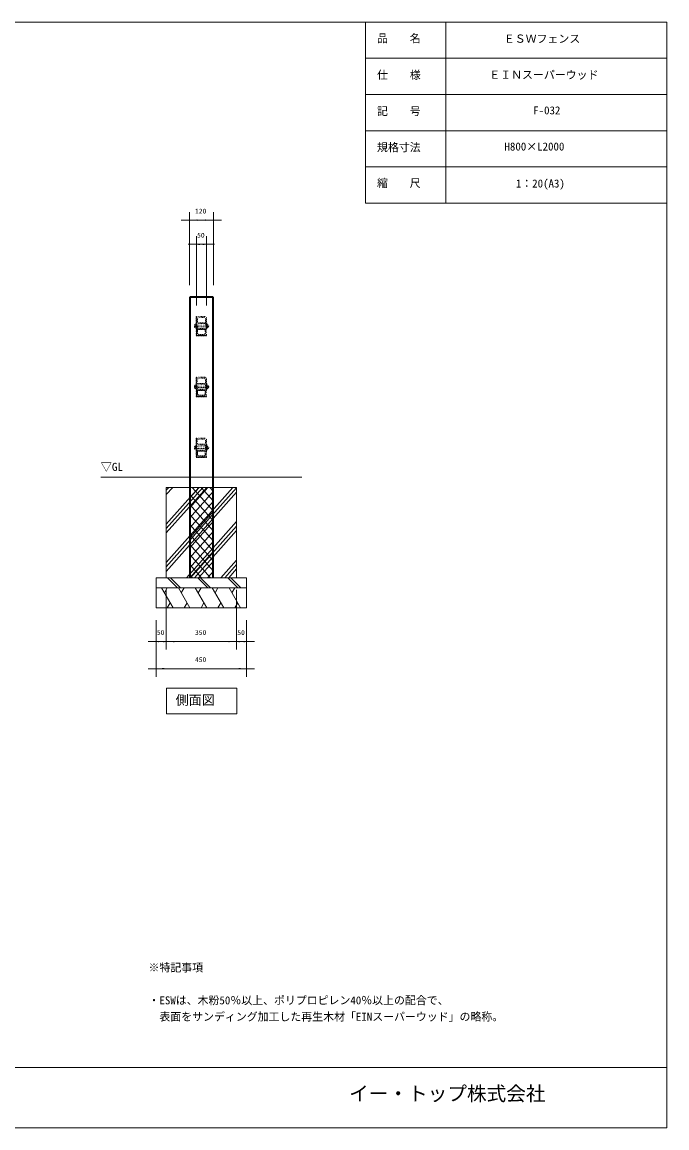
# Model space of a CAD drawing. Units: millimetres, scale not verified. Extents: x -3900 to 3900, y -2750 to 2750.
# Drawn here: x 692 to 3900, y -2750 to 2750 of the extents above; entities that cross this region are included whole.
import ezdxf
from ezdxf.enums import TextEntityAlignment as Align

# ---------------------------------------------------------------- set-up
doc = ezdxf.new("R2010")
doc.units = ezdxf.units.MM
doc.header["$LTSCALE"] = 20
doc.linetypes.add('USER5', pattern=[0.208282, 0.069427, -0.138855])
doc.layers.add('0-1_IMPORTED', color=30, linetype='Continuous', lineweight=18)
doc.styles.add('ＭＳ ゴシック', font='')
doc.styles.get('ＭＳ ゴシック').set_extended_font_data('MS Gothic')

msp = doc.modelspace()

# ---------------------------------------------------------------- linework, layer by layer
at = {"layer": '0-1_IMPORTED'}
for p, q in [((2400, 2750), (2400, 1850)), ((2800, 2750), (2800, 1850)), ((3900, 2570), (2400, 2570)), ((3900, 2390), (2400, 2390)), ((3900, 2210), (2400, 2210)), ((3900, 2030), (2400, 2030)), ((3900, 1850), (2400, 1850)), ((1524, 1381), (1644, 1381)), ((1529, 1386), (1529, -13.82)), ((1639, 1386), (1639, -13.82)), ((2084, 486), (1084, 486)), ((1409, 62.65), (1741, 436)), ((1409, 208.96), (1610.89, 436)), ((1409, 231.22), (1591.09, 436)), ((1409, 253.49), (1571.29, 436)), ((1409, 399.8), (1441.19, 436)), ((1409, 422.07), (1421.39, 436)), ((1409, 40.38), (1759, 433.98)), ((1409, 18.12), (1759, 411.71)), ((1524, 431.43), (1528.07, 436)), ((1524, 381.73), (1572.26, 436)), ((1524, 332.03), (1616.46, 436)), ((1524, 282.33), (1644, 417.28)), ((1644, 267.04), (1524, 401.99)), ((1644, 316.74), (1537.95, 436)), ((1644, 366.44), (1582.15, 436)), ((1644, 416.14), (1626.34, 436)), ((1524, 232.63), (1644, 367.58)), ((1644, 217.34), (1524, 352.29)), ((1524, 182.93), (1644, 317.88)), ((1644, 167.64), (1524, 302.59)), ((1510.71, -13.82), (1759, 265.4)), ((1524, 133.23), (1644, 268.18)), ((1644, 117.95), (1524, 252.89)), ((1530.5, -13.82), (1759, 243.13)), ((1550.3, -13.82), (1759, 220.87)), ((1524, 83.53), (1644, 218.48)), ((1644, 68.25), (1524, 203.19)), ((1524, 33.83), (1644, 168.78)), ((1644, 18.55), (1524, 153.5)), ((1525.82, -13.82), (1644, 119.08)), ((1628.59, -13.82), (1524, 103.8)), ((1570.01, -13.82), (1644, 69.38)), ((1680.41, -13.82), (1759, 74.55)), ((1584.4, -13.82), (1524, 54.1)), ((1540.2, -13.82), (1524, 4.4)), ((1614.2, -13.82), (1644, 19.68)), ((1700.21, -13.82), (1759, 52.29)), ((1720.01, -13.82), (1759, 30.02)), ((1415.86, -13.82), (1465.86, -63.82)), ((1430, -13.82), (1480, -63.82)), ((1565.86, -13.82), (1615.86, -63.82)), ((1580, -13.82), (1630, -63.82)), ((1715.86, -13.82), (1765.86, -63.82)), ((1730, -13.82), (1780, -63.82)), ((1443.13, -163.88), (1385.39, -63.88)), ((1399.83, -88.88), (1414.26, -63.88)), ((1527.13, -163.88), (1469.39, -63.88)), ((1483.83, -88.88), (1498.26, -63.88)), ((1611.13, -163.88), (1553.39, -63.88)), ((1567.83, -88.88), (1582.26, -63.88)), ((1695.13, -163.88), (1637.39, -63.88)), ((1651.83, -88.88), (1666.26, -63.88)), ((1779.13, -163.88), (1721.39, -63.88)), ((1735.83, -88.88), (1750.26, -63.88)), ((1428.69, -138.88), (1414.26, -163.88)), ((1512.69, -138.88), (1498.26, -163.88)), ((1596.69, -138.88), (1582.26, -163.88)), ((1680.69, -138.88), (1666.26, -163.88)), ((1764.69, -138.88), (1750.26, -163.88)), ((-3900, -2450), (3900, -2450))]:
    msp.add_line(p, q, dxfattribs=at)
at = {"layer": '0-1_IMPORTED', "color": 1}
for p, q in [((1484, 1765), (1524, 1765)), ((1524, 1440.82), (1524, 1805)), ((1524, 1765), (1644, 1765)), ((1644, 1440.82), (1644, 1805)), ((1644, 1765), (1684, 1765)), ((1559, 1341), (1559, 1685)), ((1609, 1341), (1609, 1685)), ((1519, 1645), (1559, 1645)), ((1559, 1645), (1609, 1645)), ((1609, 1645), (1649, 1645)), ((1409, -73.82), (1409, -371)), ((1409, -73.82), (1409, -371)), ((1759, -73.82), (1759, -371)), ((1759, -73.82), (1759, -371)), ((1359, -224), (1359, -371)), ((1359, -224), (1359, -506)), ((1809, -224), (1809, -371)), ((1809, -224), (1809, -506)), ((1319, -331), (1359, -331)), ((1359, -331), (1409, -331)), ((1369, -331), (1409, -331)), ((1409, -331), (1449, -331)), ((1409, -331), (1759, -331)), ((1719, -331), (1759, -331)), ((1759, -331), (1799, -331)), ((1759, -331), (1809, -331)), ((1809, -331), (1849, -331)), ((1359, -466), (1319, -466)), ((1809, -466), (1359, -466)), ((1849, -466), (1809, -466))]:
    msp.add_line(p, q, dxfattribs=at)
at = {"layer": '0-1_IMPORTED', "linetype": 'USER5'}
for p, q in [((1550, 1242.24), (1555.5, 1242.24)), ((1550, 1234.76), (1555.5, 1234.76)), ((1614.79, 1238.5), (1611.21, 1238.5)), ((1615.5, 1232.49), (1615.5, 1244.51)), ((1550, 939.74), (1555.5, 939.74)), ((1614.79, 936), (1611.21, 936)), ((1615.5, 929.99), (1615.5, 942.01)), ((1550, 932.26), (1555.5, 932.26)), ((1550, 637.24), (1555.5, 637.24)), ((1550, 629.76), (1555.5, 629.76)), ((1614.79, 633.5), (1611.21, 633.5)), ((1615.5, 627.49), (1615.5, 639.51))]:
    msp.add_line(p, q, dxfattribs=at)
at = {"layer": '0-1_IMPORTED'}
for points in [[(-3900, 2750), (3900, 2750), (3900, -2750), (-3900, -2750)], [(1529, 1386), (1639, 1386), (1644, 1380.82), (1644, -13.82), (1524, -13.82), (1524, 1380.82)], [(1409, 436), (1759, 436), (1759, -13.82), (1409, -13.82)], [(1359, -14), (1809, -14), (1809, -64), (1359, -64)], [(1359, -64), (1809, -64), (1809, -164), (1359, -164)], [(1410.73, -562.5), (1760.73, -562.5), (1760.73, -691.2), (1410.73, -691.2)]]:
    msp.add_lwpolyline(points, close=True, dxfattribs=at)
at = {"layer": '0-1_IMPORTED', "linetype": 'USER5'}
for points in [[(1559, 1286), (1557.5, 1286), (1557.5, 1189.5), (1609, 1189.5), (1609, 1191), (1559, 1191)], [(1564, 1286), (1604, 1286), (1609, 1281), (1609, 1196), (1604, 1191), (1564, 1191), (1559, 1196), (1559, 1281)], [(1604, 1276), (1604, 1255), (1564, 1255), (1564, 1276), (1569, 1281), (1599, 1281)], [(1550, 1244.7), (1550.75, 1246), (1555.5, 1246), (1555.5, 1231), (1550.75, 1231), (1550, 1232.3)], [(1555.5, 1248.5), (1557.5, 1248.5), (1557.5, 1228.5), (1555.5, 1228.5)], [(1555.5, 1242.5), (1609, 1242.5), (1609, 1234.5), (1555.5, 1234.5)], [(1604, 1251), (1604, 1226), (1564, 1226), (1564, 1251)], [(1604, 1201), (1604, 1222), (1564, 1222), (1564, 1201), (1569, 1196), (1599, 1196)], [(1603, 1201.41), (1603, 1221), (1565, 1221), (1565, 1201.41), (1569.41, 1197), (1598.59, 1197)], [(1609, 1254.5), (1610.5, 1254.5), (1610.5, 1222.5), (1609, 1222.5)], [(1610.5, 1246.5), (1615.5, 1246.5), (1615.5, 1230.5), (1610.5, 1230.5)], [(1550, 942.2), (1550.75, 943.5), (1555.5, 943.5), (1555.5, 928.5), (1550.75, 928.5), (1550, 929.8)], [(1555.5, 946), (1557.5, 946), (1557.5, 926), (1555.5, 926)], [(1555.5, 940), (1609, 940), (1609, 932), (1555.5, 932)], [(1559, 983.5), (1557.5, 983.5), (1557.5, 887), (1609, 887), (1609, 888.5), (1559, 888.5)], [(1564, 983.5), (1604, 983.5), (1609, 978.5), (1609, 893.5), (1604, 888.5), (1564, 888.5), (1559, 893.5), (1559, 978.5)], [(1604, 973.5), (1604, 952.5), (1564, 952.5), (1564, 973.5), (1569, 978.5), (1599, 978.5)], [(1604, 948.5), (1604, 923.5), (1564, 923.5), (1564, 948.5)], [(1609, 952), (1610.5, 952), (1610.5, 920), (1609, 920)], [(1610.5, 944), (1615.5, 944), (1615.5, 928), (1610.5, 928)], [(1604, 898.5), (1604, 919.5), (1564, 919.5), (1564, 898.5), (1569, 893.5), (1599, 893.5)], [(1603, 898.91), (1603, 918.5), (1565, 918.5), (1565, 898.91), (1569.41, 894.5), (1598.59, 894.5)], [(1559, 681), (1557.5, 681), (1557.5, 584.5), (1609, 584.5), (1609, 586), (1559, 586)], [(1564, 681), (1604, 681), (1609, 676), (1609, 591), (1604, 586), (1564, 586), (1559, 591), (1559, 676)], [(1604, 671), (1604, 650), (1564, 650), (1564, 671), (1569, 676), (1599, 676)], [(1550, 639.7), (1550.75, 641), (1555.5, 641), (1555.5, 626), (1550.75, 626), (1550, 627.3)], [(1555.5, 643.5), (1557.5, 643.5), (1557.5, 623.5), (1555.5, 623.5)], [(1555.5, 637.5), (1609, 637.5), (1609, 629.5), (1555.5, 629.5)], [(1604, 646), (1604, 621), (1564, 621), (1564, 646)], [(1604, 596), (1604, 617), (1564, 617), (1564, 596), (1569, 591), (1599, 591)], [(1603, 596.41), (1603, 616), (1565, 616), (1565, 596.41), (1569.41, 592), (1598.59, 592)], [(1609, 649.5), (1610.5, 649.5), (1610.5, 617.5), (1609, 617.5)], [(1610.5, 641.5), (1615.5, 641.5), (1615.5, 625.5), (1610.5, 625.5)]]:
    msp.add_lwpolyline(points, close=True, dxfattribs=at)
for centre, start, end in [((1615.5, 1238.5), 0, 90), ((1615.5, 1238.5), 270, 360), ((1615.5, 936), 0, 90), ((1615.5, 936), 270, 360), ((1615.5, 633.5), 0, 90), ((1615.5, 633.5), 270, 360)]:
    msp.add_arc(centre, 6.01, start, end, dxfattribs=at)
at = {"layer": '0-1_IMPORTED', "color": 1}
for points in [[(1524, 1765), (1564, 1768.5), (1564, 1761.5)], [(1644, 1765), (1604, 1761.5), (1604, 1768.5)], [(1559, 1645), (1599, 1648.5), (1599, 1641.5)], [(1609, 1645), (1569, 1641.5), (1569, 1648.5)], [(1359, -331), (1399, -327.5), (1399, -334.5)], [(1409, -331), (1369, -334.5), (1369, -327.5)], [(1409, -331), (1449, -327.5), (1449, -334.5)], [(1759, -331), (1719, -334.5), (1719, -327.5)], [(1759, -331), (1799, -327.5), (1799, -334.5)], [(1809, -331), (1769, -334.5), (1769, -327.5)], [(1359, -466), (1399, -462.5), (1399, -469.5)], [(1809, -466), (1769, -469.5), (1769, -462.5)]]:
    msp.add_solid(points, dxfattribs=at)

# ---------------------------------------------------------------- texts
at = {"layer": '0-1_IMPORTED', "color": 7, "style": 'ＭＳ ゴシック'}
for s, height, p in [('品\u3000\u3000名', 39.81, (2457.74, 2637.38)), ('ＥＳＷフェンス', 39.81, (3088.65, 2635.44)), ('仕\u3000\u3000様', 39.81, (2457.74, 2455.44)), ('ＥＩＮスーパーウッド', 39.81, (3016.57, 2456.04)), ('記\u3000\u3000号', 39.81, (2457.74, 2275.44)), ('F-032', 39.81, (3234.83, 2279.32)), ('規格寸法', 39.81, (2457.74, 2095.44)), ('H800×L2000', 39.81, (3092.05, 2099.32)), ('縮\u3000\u3000尺', 39.81, (2457.74, 1917.38)), ('1：20(A3)', 39.81, (3148.47, 1915.44)), ('120', 23.88, (1552.25, 1790.93)), ('50', 23.88, (1562.83, 1670.93)), ('▽GL', 40.64, (1083.14, 505.11)), ('50', 23.88, (1362.83, -305.07)), ('350', 23.88, (1552.25, -305.07)), ('50', 23.88, (1762.83, -305.07)), ('450', 23.88, (1552.25, -440.07)), ('側面図', 47.77, (1455.82, -659.92)), ('※特記事項', 39.81, (1321.03, -1984.52)), ('・ESWは、木粉50％以上、ポリプロピレン40％以上の配合で、', 39.81, (1321.03, -2147.41)), ('  表面をサンディング加工した再生木材「EINスーパーウッド」の略称。', 39.81, (1321.03, -2228.85)), ('イー・トップ株式会社', 71.65, (2318.73, -2636.38))]:
    msp.add_text(s, height=height, dxfattribs=at).set_placement(p, align=Align.BOTTOM_LEFT)

doc.saveas('drawing.dxf')
